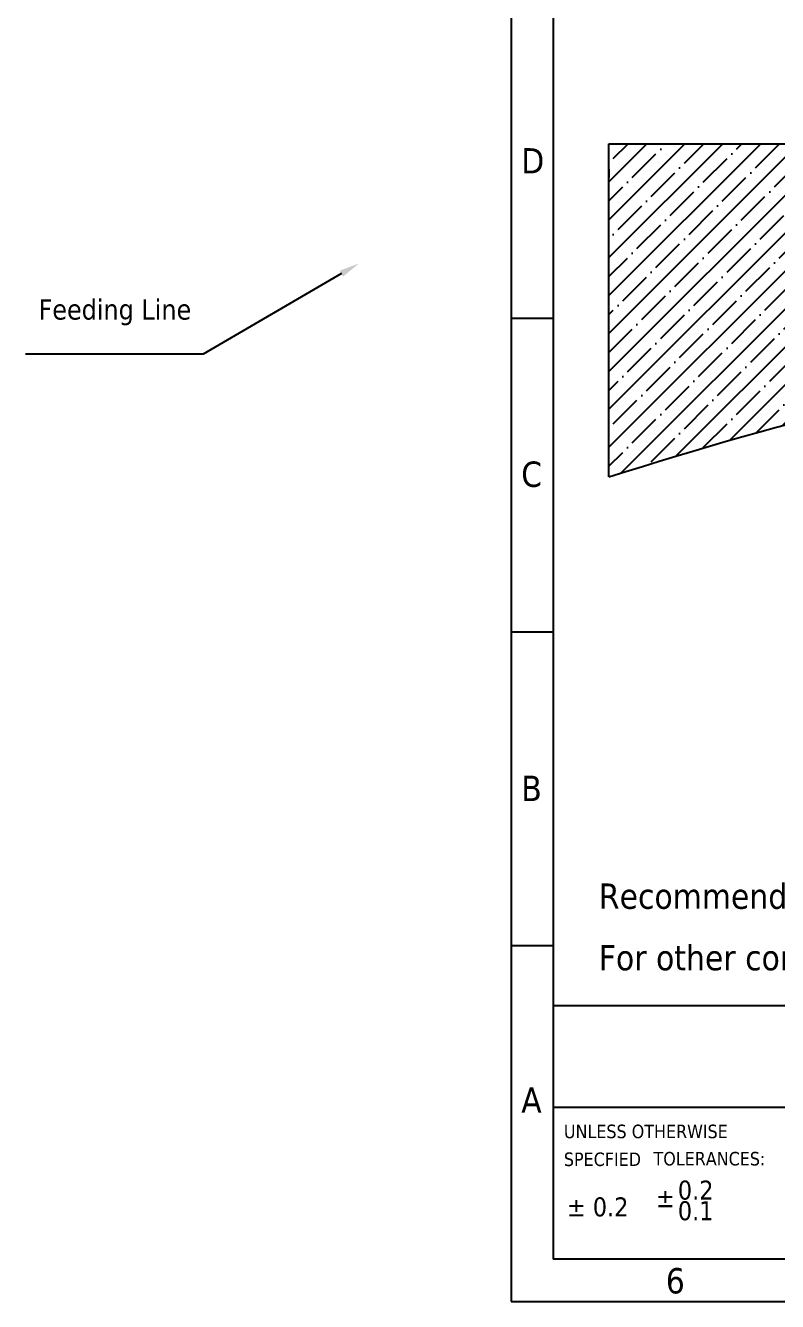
# Model space of a CAD drawing. Header units: millimetres. Extents: x 1362 to 1480, y 1256 to 1391.
# Drawn here: x 1361.6 to 1406.2, y 1255.8 to 1331.3 of the extents above; entities that cross this region are included whole.
import ezdxf
from ezdxf import colors
from ezdxf.entities.mleader import LeaderData, LeaderLine
from ezdxf.math import Vec2, Vec3

# ---------------------------------------------------------------- set-up
doc = ezdxf.new("R2010")
doc.units = ezdxf.units.MM
doc.linetypes.add('HIDDEN', pattern=[0.2, 0.1, -0.1])
doc.layers.add('Cooper', color=115, linetype='HIDDEN', true_color=0x5a8b71)
doc.layers.add('Text', color=250, linetype='Continuous')
doc.styles.add('Arial', font='arialbd.ttf')
doc.styles.add('WY', font='tahoma.ttf')

msp = doc.modelspace()

# ---------------------------------------------------------------- hatches: boundary and pattern name
at = {"layer": 'Cooper'}
h = msp.add_hatch(dxfattribs=at)
h.set_pattern_fill('ANSI35', color=256, scale=0.25, style=0)
edge = h.paths.add_edge_path()
edge.add_line((1476.174, 1324.34), (1448.374, 1324.34))
edge.add_line((1448.374, 1324.34), (1448.374, 1322.84))
edge.add_line((1448.374, 1322.84), (1448.374, 1321.84))
edge.add_line((1448.374, 1321.84), (1448.374, 1320.34))
edge.add_line((1448.374, 1320.34), (1446.174, 1320.34))
edge.add_line((1446.174, 1320.34), (1446.174, 1321.34))
edge.add_line((1446.174, 1321.34), (1445.674, 1321.34))
edge.add_line((1445.674, 1321.34), (1445.674, 1320.34))
edge.add_line((1445.674, 1320.34), (1444.174, 1320.34))
edge.add_line((1444.174, 1320.34), (1444.174, 1321.34))
edge.add_line((1444.174, 1321.34), (1443.674, 1321.34))
edge.add_line((1443.674, 1321.34), (1443.674, 1320.84))
edge.add_line((1443.674, 1320.84), (1441.674, 1320.84))
edge.add_line((1441.674, 1320.84), (1441.674, 1321.84))
edge.add_line((1441.674, 1321.84), (1441.174, 1321.84))
edge.add_line((1441.174, 1321.84), (1441.174, 1321.34))
edge.add_line((1441.174, 1321.34), (1441.174, 1320.84))
edge.add_line((1441.174, 1320.84), (1440.174, 1320.84))
edge.add_line((1440.174, 1320.84), (1440.174, 1321.34))
edge.add_line((1440.174, 1321.34), (1440.174, 1321.84))
edge.add_line((1440.174, 1321.84), (1439.174, 1321.84))
edge.add_line((1439.174, 1321.84), (1439.172, 1322.84))
edge.add_line((1439.172, 1322.84), (1437.674, 1322.84))
edge.add_line((1437.674, 1322.84), (1437.674, 1322.34))
edge.add_line((1437.674, 1322.34), (1437.673, 1317.341))
edge.add_line((1437.673, 1317.341), (1436.674, 1317.341))
edge.add_line((1436.674, 1317.341), (1436.674, 1317.34))
edge.add_line((1436.674, 1317.34), (1435.674, 1317.34))
edge.add_line((1435.674, 1317.34), (1435.674, 1317.341))
edge.add_line((1435.674, 1317.341), (1434.673, 1317.341))
edge.add_line((1434.673, 1317.341), (1434.673, 1321.84))
edge.add_line((1434.673, 1321.84), (1433.174, 1321.84))
edge.add_line((1433.174, 1321.84), (1433.174, 1320.84))
edge.add_line((1433.174, 1320.84), (1431.174, 1320.84))
edge.add_line((1431.174, 1320.84), (1431.174, 1321.34))
edge.add_line((1431.174, 1321.34), (1430.674, 1321.34))
edge.add_line((1430.674, 1321.34), (1430.674, 1320.34))
edge.add_line((1430.674, 1320.34), (1429.174, 1320.34))
edge.add_line((1429.174, 1320.34), (1429.174, 1321.34))
edge.add_line((1429.174, 1321.34), (1428.674, 1321.34))
edge.add_line((1428.674, 1321.34), (1428.674, 1320.34))
edge.add_line((1428.674, 1320.34), (1426.474, 1320.34))
edge.add_line((1426.474, 1320.34), (1426.474, 1321.84))
edge.add_line((1426.474, 1321.84), (1426.474, 1322.84))
edge.add_line((1426.474, 1322.84), (1426.474, 1324.34))
edge.add_line((1426.474, 1324.34), (1396.174, 1324.34))
edge.add_line((1396.174, 1324.34), (1396.174, 1304.616))
edge.add_spline(control_points=[(1396.174, 1304.616), (1406.762, 1307.917), (1427.867, 1314.497), (1453.694, 1297.269), (1470.123, 1302.638), (1476.174, 1304.616)], knot_values=[0, 0, 0, 0, 31.866, 63.518724, 81.975953, 81.975953, 81.975953, 81.975953], degree=3, periodic=0)
edge.add_line((1476.174, 1304.616), (1476.174, 1324.34))

# ---------------------------------------------------------------- linework, layer by layer
for p, q in [((1390.381, 1390.793), (1390.381, 1255.793)), ((1392.881, 1388.293), (1392.881, 1258.293)), ((1396.174, 1304.616), (1396.174, 1324.34)), ((1396.174, 1324.34), (1476.174, 1324.34)), ((1390.381, 1314.018), (1392.881, 1314.018)), ((1390.381, 1295.443), (1392.881, 1295.443)), ((1390.381, 1276.868), (1392.881, 1276.868)), ((1477.881, 1273.293), (1392.881, 1273.293)), ((1392.881, 1267.293), (1437.993, 1267.293)), ((1437.993, 1258.293), (1392.881, 1258.293)), ((1477.881, 1258.293), (1392.881, 1258.293)), ((1390.381, 1255.793), (1480.381, 1255.793))]:
    msp.add_line(p, q)
msp.add_lwpolyline([(1396.174, 1322.84), (1396.174, 1322.34)])
msp.add_open_spline([(1396.174, 1304.616), (1406.762, 1307.917), (1427.867, 1314.497), (1453.694, 1297.269), (1470.123, 1302.638), (1476.174, 1304.616)], degree=3, knots=[0, 0, 0, 0, 31.866, 63.518724, 81.975953, 81.975953, 81.975953, 81.975953])

# ---------------------------------------------------------------- texts
at = {"style": 'WY'}
for s, height, p in [('D', 1.5, (1390.982, 1322.579)), ('C', 1.5, (1390.982, 1304.025)), ('B', 1.5, (1390.982, 1285.423)), ('Recommended matching network topology for', 1.5, (1395.577, 1279.042)), ('For other configurations visit', 1.5, (1395.572, 1275.402)), ('A', 1.5, (1390.982, 1266.969)), ('UNLESS OTHERWISE', 0.8, (1393.505, 1265.463)), ('SPECFIED', 0.8, (1393.505, 1263.813)), ('TOLERANCES:', 0.8, (1398.813, 1263.848)), ('0.2', 1.125, (1400.254, 1261.826)), ('%%P 0.2', 1.125, (1393.685, 1260.833)), ('%%P', 1.125, (1398.955, 1261.368)), ('0.1', 1.125, (1400.254, 1260.604)), ('6', 1.5, (1399.541, 1256.271))]:
    msp.add_text(s, height=height, dxfattribs=at).set_placement(p)

# ---------------------------------------------------------------- leaders
at = {"layer": 'Text'}
ml = msp.add_multileader_mtext('Standard', dxfattribs=at)
ml.set_content('{\\fTahoma|b0|i0|c0|p34;Feeding Line\\P\\Fromans|c0; }', color=256, style='Arial')
ml.set_leader_properties()
ml.build(insert=Vec2(0, 0))
ml.multileader.update_dxf_attribs({"text_right_attachment_type": 5, "dogleg_length": 0.36, "arrow_head_size": 1.2, "scale": 0.3})
ctx = ml.context
ctx.base_point, ctx.scale, ctx.char_height, ctx.arrow_head_size, ctx.landing_gap_size, ctx.plane_origin = Vec3(1361.786, 1314.529), 0.3, 1.2, 1.2, 0.6, Vec3(1369.775, 1337.82)
ctx.right_attachment, ctx.text_align_type = 5, 2
notes = []
notes.append((ctx, [(0, (1, 1, 0), (1372.152, 1311.875), (-1, 0), 0.108, [(0, [(1381.378, 1317.257)], 0, [])])]))
ctx.mtext.insert, ctx.mtext.alignment, ctx.mtext.flow_direction = Vec3(1371.444, 1315.129), 3, 5
for ctx, leaders in notes:
    for number, flags, end, landing, length, lines in leaders:
        leader = LeaderData()
        leader.index, (leader.has_last_leader_line, leader.has_dogleg_vector, leader.attachment_direction) = number, flags
        leader.last_leader_point, leader.dogleg_vector, leader.dogleg_length = Vec3(end), Vec3(landing), length
        for number, points, colour, breaks in lines:
            line = LeaderLine()
            line.index, line.vertices, line.color, line.breaks = number, Vec3.list(points), colors.encode_raw_color(colour), breaks
            leader.lines.append(line)
        ctx.leaders.append(leader)

doc.saveas('drawing.dxf')
